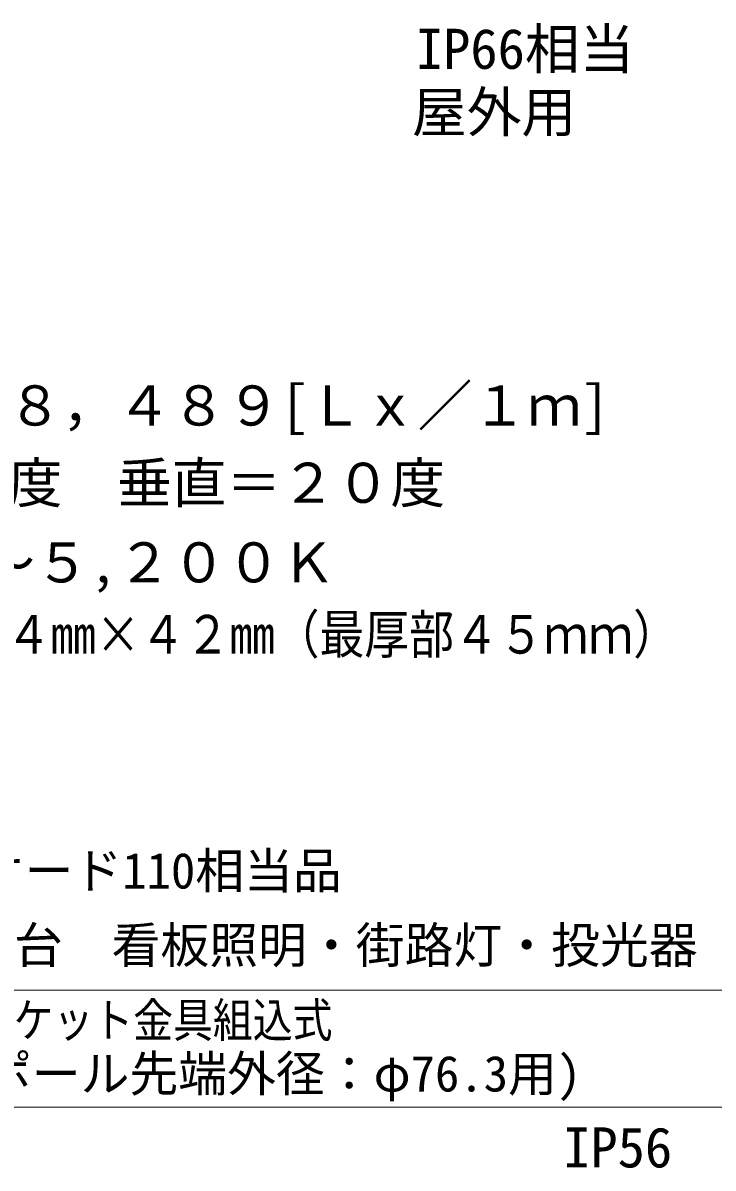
# Model space of a CAD drawing. Units: millimetres, scale not verified. Extents: x -357 to 206, y -169 to 227.
# Drawn here: x -108.1 to -72.8, y 29.7 to 88.4 of the extents above; entities that cross this region are included whole.
import ezdxf
from ezdxf.enums import TextEntityAlignment as Align

# ---------------------------------------------------------------- set-up
doc = ezdxf.new("R2010")
doc.units = ezdxf.units.MM
doc.header["$LTSCALE"] = 3
doc.layers.add('0-0_建築図', color=7, linetype='Continuous', lineweight=9)
doc.layers.add('0-1', color=7, linetype='Continuous', lineweight=18)
doc.styles.add('ＭＳ ゴシック', font='')
doc.styles.get('ＭＳ ゴシック').set_extended_font_data('MS Gothic')

msp = doc.modelspace()

# ---------------------------------------------------------------- linework, layer by layer
at = {"layer": '0-0_建築図', "lineweight": 18}
for p, q in [((-341.965, 38.858), (197.535, 38.858)), ((197.535, 32.858), (-341.965, 32.858))]:
    msp.add_line(p, q, dxfattribs=at)

# ---------------------------------------------------------------- texts
at = {"layer": '0-1', "style": 'ＭＳ ゴシック'}
for s, height, p in [('IP66相当', 2.053, (-88.001, 85.407)), ('屋外用', 2.053, (-88.193, 82.171)), ('照度：(中心光)\u3000１８，４８９[Ｌｘ／１ｍ]\u3000', 2.053, (-134.101, 67.145)), ('指向角\u3000水平＝４０度\u3000垂直＝２０度', 2.053, (-134.101, 63.189)), ('色温度\u3000４,５００～５,２００Ｋ', 2.053, (-134.101, 59.114)), ('光電気ＬＥＤシステム\u3000ＬＥＤメガオード110相当品', 1.833, (-150.535, 43.507)), ('ＬＥＤ２４球\u3000消費電力９８．５Ｗ/1台\u3000看板照明・街路灯・投光器', 1.833, (-151.073, 39.695)), ('HL-P24BSWA(P)/2PD-RP-89.1S(ポール先端外径：φ76.3用)', 1.833, (-143.829, 33.117)), ('IP56', 2.053, (-80.458, 29.164))]:
    msp.add_text(s, height=height, dxfattribs=at).set_placement(p, align=Align.BOTTOM_LEFT)
at = {"layer": '0-1', "style": 'ＭＳ ゴシック', "width": 0.85}
for s, height, p in [('サイズ：１５４mm×３０４mm×４２mm（最厚部４５ｍｍ）', 1.979, (-134.201, 55.492)), ('ＬＥＤメガオード110\u3000ポール先端ブラケット金具組込式', 1.76, (-144.292, 35.916))]:
    msp.add_text(s, height=height, dxfattribs=at).set_placement(p, align=Align.BOTTOM_LEFT)

doc.saveas('drawing.dxf')
